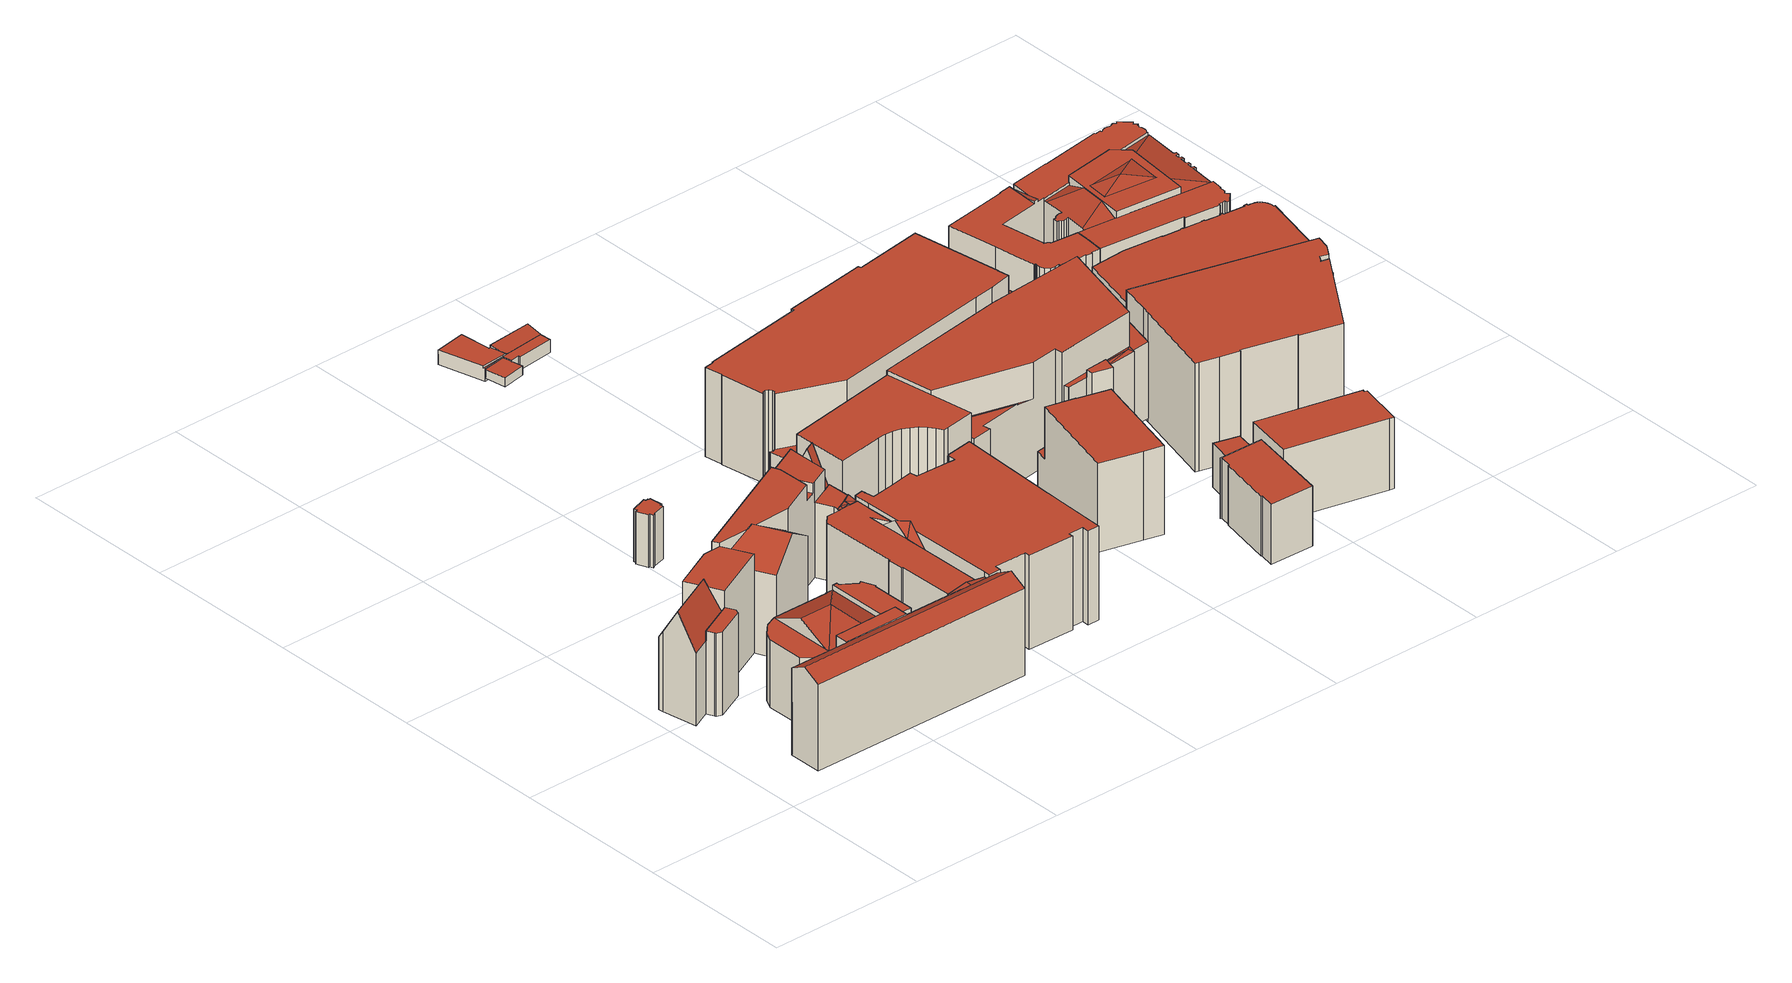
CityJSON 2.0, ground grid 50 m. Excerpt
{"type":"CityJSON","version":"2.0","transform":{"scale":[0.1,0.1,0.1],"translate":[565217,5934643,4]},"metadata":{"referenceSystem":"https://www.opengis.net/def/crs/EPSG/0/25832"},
"CityObjects":{
"building1":{"type":"Building","attributes":{"name":"Justizbehörde","Gemeindeschluessel":"02100108","Geometrietyp2DReferenz":"3000","function":"31001_3010","roofType":"3100","measuredHeight":30.49,"storeysAboveGround":5},"address":[{"country":"Germany","locality":"Hamburg","thoroughfareNumber":"36","thoroughfareName":"Drehbahn","postcode":"20354"}],"geometry":[{"type":"Solid","lod":"2","boundaries":[[[[0,1,2,3,4,5,6,7]],[[8,1,0,9]],[[10,11,12,13]],[[14,15,16,17]],[[18,15,14,19,20]],[[21,22,23,24]],[[22,25,26,23]],[[27,7,6]],[[28,8,9]],[[29,21,24,30]],[[5,4,31,32]],[[4,3,33,31]],[[11,10,34,35]],[[36,37,38,39]],[[40,41,42,43]],[[41,44,45,42]],[[46,47,2,48]],[[18,20,49,50]],[[51,52,53,54,35,34,55,56,57,58]],[[58,57,59,60]],[[61,62,55,34,10,13,63,64]],[[48,65,12,11,35,54,66,67]],[[68,33,3,2,47,69]],[[54,53,70,66]],[[60,59,71,72]],[[20,19,51,58,60,72,49]],[[62,61,73,30,24,23,26,32,31,33,68,39,38,74,43,42,45,67,66,70,75,50,49,72,71,76]],[[37,36,69,47,46,44,41,40,77]],[[76,56,55,62]],[[73,61,64,8,28,78]],[[75,16,15,18,50]],[[51,19,14,17,52]],[[70,53,52,17,16,75]],[[40,43,74,77]],[[77,74,38,37]],[[36,39,68,69]],[[45,44,46,48,67]],[[12,65,79,63,13]],[[0,7,9]],[[30,73,78,29]],[[26,25,27,6,5,32]],[[71,59,57,56,76]],[[65,48,2,1,79]],[[1,8,64,63,79]],[[78,28,9,7,27,25,22,21,29]]]],"semantics":{"surfaces":[{"type":"RoofSurface"},{"type":"WallSurface"},{"type":"GroundSurface"}],"values":[[0,0,0,0,0,1,1,1,1,1,1,1,1,1,1,1,1,1,0,0,1,1,1,1,1,1,2,0,1,1,1,1,1,1,1,1,1,1,1,1,1,1,0,0,0]]}}]},
"building2":{"type":"Building","attributes":{"name":"Gericht","Gemeindeschluessel":"02100108","Geometrietyp2DReferenz":"3000","function":"31001_3010","roofType":"1000","measuredHeight":33.79,"storeysAboveGround":4},"address":[{"country":"Germany","locality":"Hamburg","thoroughfareNumber":"13","thoroughfareName":"Dammtorwall","postcode":"20355"}],"geometry":[{"type":"Solid","lod":"2","boundaries":[[[[80,81,82,83,84,85,86]],[[87,88,89,90,91,92,93]],[[94,95,96]],[[97,98,99]],[[100,101,102,103,104,105,106,107,108]],[[109,110,111]],[[112,113,114,115]],[[112,115,116]],[[113,112,117]],[[118,119,120,121,122,123,108]],[[124,125,119,118,107]],[[126,127,128]],[[129,126,128,130]],[[130,128,131]],[[132,133,134]],[[134,133,135]],[[134,135,136]],[[137,138,139]],[[85,84,140,141]],[[83,82,142,143]],[[82,81,144,142]],[[81,80,145,144]],[[80,86,146,145]],[[90,89,96,95]],[[96,89,88,147,148]],[[87,93,149]],[[91,150,92]],[[148,151,152,96]],[[152,153,94,96]],[[154,155,139,138]],[[99,98,156,157,110]],[[157,158,111,110]],[[100,108,123]],[[106,159,124,107]],[[106,105,160,159]],[[103,102,110,109]],[[110,102,101,97,99]],[[161,162,163]],[[164,165,135]],[[166,167,168,169]],[[170,171,172,75]],[[171,173,174,172]],[[175,114,113]],[[176,112,116]],[[117,112,177]],[[178,179,113]],[[117,177,131,128]],[[122,121,180,181]],[[121,120,182,180]],[[159,183,125,124]],[[178,127,126,184,179]],[[127,178,128]],[[177,185,130,131]],[[186,161,163,132]],[[187,188,189,190]],[[191,192,193,194]],[[195,196,50,49]],[[197,176,116,115,114,175,198,199,200]],[[49,201,202,186,132,134,136,195]],[[104,103,109,111,158,203,137,139,155,204,205,206]],[[91,90,95,94,153,156,98,97,101,100,123,122,181,189,188,150]],[[166,173,171,170,207,208,164,135,162,161,186,202,185,177,112,176,197,192,191,167]],[[209,210,75,172,174,169,168,194,193,200,199,206,205,211,212,213,214,143,142,144,145,146,215,216,190,189,181,180,182,217,218,201,49,50,219]],[[220,92,150,188,187,221]],[[187,190,216,222,221]],[[213,147,88,87,149,223,214]],[[193,192,197,200]],[[174,173,166,169]],[[182,120,119,125,183,224,217]],[[219,50,196,225]],[[135,133,162]],[[218,129,130,185,202,201]],[[217,224,184,126,129,218]],[[107,118,108]],[[210,207,170,75]],[[168,167,191,194]],[[209,208,207,210]],[[219,225,165,164,208,209]],[[199,198,160,105,104,206]],[[211,205,204,226]],[[211,226,227,228,212]],[[213,212,228,147]],[[229,230,151]],[[154,138,137,203,230]],[[146,86,85,141,231,215]],[[214,223,140,84,83,143]],[[92,220,93]],[[216,215,231,222]],[[196,195,136,135,165,225]],[[163,162,133,132]],[[128,178,113,117]],[[175,113,179,184,224,183,159,160,198]],[[226,204,155,154,230,229,227]],[[229,151,148,147,228,227]],[[203,158,157,156,153,152,151,230]],[[231,141,140,223,149,93,220,221,222]]]],"semantics":{"surfaces":[{"type":"RoofSurface"},{"type":"WallSurface"},{"type":"GroundSurface"}],"values":[[0,0,0,0,0,0,0,0,0,0,0,0,0,0,0,0,0,0,1,1,1,1,1,1,1,1,1,1,1,1,1,1,1,1,1,1,1,1,1,1,1,1,1,1,1,1,1,1,1,1,1,1,1,1,1,1,1,1,1,1,1,0,2,0,1,1,1,1,1,1,1,1,1,1,1,1,1,1,1,1,1,1,1,1,1,1,1,1,0,0,0,0,0,0,0,0]]}}]},
"building3":{"type":"Building","attributes":{"Gemeindeschluessel":"02100108","Geometrietyp2DReferenz":"3000","function":"51009_1610","roofType":"1000","measuredHeight":16.73},"address":[{"country":"Germany","locality":"Hamburg","postcode":"20354"}],"geometry":[{"type":"Solid","lod":"2","boundaries":[[[[232,233,234,235]],[[233,236,237,234]],[[236,238,239,237]],[[238,240,241,239]],[[240,242,243,241]],[[242,244,245,243]],[[244,246,247,245]],[[246,248,249,247]],[[250,251,252,253]],[[251,254,255,252]],[[254,256,257,255]],[[254,251,250,258,248,246,244,242,240,238,236,233,232,259,256]],[[253,252,255,257,260,235,234,237,239,241,243,245,247,249,261]],[[257,256,259,260]],[[261,258,250,253]],[[249,248,258,261]],[[260,259,232,235]]]],"semantics":{"surfaces":[{"type":"WallSurface"},{"type":"RoofSurface"},{"type":"GroundSurface"}],"values":[[0,0,0,0,0,0,0,0,0,0,0,1,2,0,0,0,0]]}}]},
"building4":{"type":"Building","attributes":{"Gemeindeschluessel":"02100108","Geometrietyp2DReferenz":"3000","function":"31001_2010","roofType":"1000","measuredHeight":29.78,"storeysAboveGround":6},"address":[{"country":"Germany","locality":"Hamburg","thoroughfareName":"Dammtorwall","postcode":"20354"}],"geometry":[{"type":"Solid","lod":"2","boundaries":[[[[262,263,264,265]],[[263,266,267,264]],[[266,268,269,267]],[[268,270,271,269]],[[272,273,274,275]],[[276,277,278,279]],[[277,280,281,278]],[[280,282,283,281]],[[282,284,285,283]],[[284,286,287,285]],[[286,288,289,287]],[[288,290,291,289]],[[292,293,294,295]],[[293,296,297,294]],[[298,299,300,301]],[[302,303,304,305]],[[303,306,307,304]],[[306,308,309,307]],[[310,311,312,313]],[[313,312,295,294,297,301,300,265,264,267,269,271,305,304,307,309,314,315,316,275,274,279,278,281,283,285,287,289,291,317]],[[268,266,263,262,299,298,296,293,292,311,310,318,290,288,286,284,282,280,277,276,273,272,319,320,321,308,306,303,302,270]],[[302,305,271,270]],[[298,301,297,296]],[[319,316,315,320]],[[292,295,312,311]],[[310,313,317,318]],[[318,317,291,290]],[[276,279,274,273]],[[272,275,316,319]],[[262,265,300,299]],[[320,315,314,321]],[[321,314,309,308]]]],"semantics":{"surfaces":[{"type":"WallSurface"},{"type":"GroundSurface"},{"type":"RoofSurface"}],"values":[[0,0,0,0,0,0,0,0,0,0,0,0,0,0,0,0,0,0,0,1,2,0,0,0,0,0,0,0,0,0,0,0]]}}]},
"building5":{"type":"Building","attributes":{"Gemeindeschluessel":"02100108","Geometrietyp2DReferenz":"3000","function":"31001_2020","roofType":"1000","measuredHeight":4.52},"address":[{"country":"Germany","locality":"Hamburg","thoroughfareName":"Dammtorwall","postcode":"20354"}],"geometry":[{"type":"Solid","lod":"2","boundaries":[[[[322,323,324,325,326]],[[322,326,327,328]],[[326,325,329,327]],[[330,331,332,333]],[[331,334,335,332]],[[334,336,337,335]],[[336,338,339,337]],[[338,340,341,339]],[[340,342,343,341]],[[344,345,324,323]],[[346,347,348,349]],[[347,350,351,348]],[[350,352,353,351]],[[352,354,355,353]],[[354,356,357,355]],[[328,327,329,333,332,335,337,339,341,343,349,348,351,353,355,357,358]],[[358,357,356,359]],[[349,343,342,346]],[[358,359,344,323,322,328]],[[329,325,324,345,330,333]],[[342,340,338,336,334,331,330,345,344,359,356,354,352,350,347,346]]]],"semantics":{"surfaces":[{"type":"RoofSurface"},{"type":"WallSurface"},{"type":"GroundSurface"}],"values":[[0,1,1,1,1,1,1,1,1,1,1,1,1,1,1,2,1,1,1,1,0]]}}]},
"building6":{"type":"Building","attributes":{"Gemeindeschluessel":"02100108","Geometrietyp2DReferenz":"3000","function":"31001_2080","roofType":"1000","measuredHeight":2.8,"storeysAboveGround":1},"address":[{"country":"Germany","locality":"Hamburg","thoroughfareName":"Gorch-Fock-Wall","postcode":"20354"}],"geometry":[{"type":"Solid","lod":"2","boundaries":[[[[360,361,362,363,364]],[[365,366,367,368,369]],[[363,362,365,369]],[[362,361,366,365]],[[361,360,367,366]],[[360,364,368,367]],[[364,363,369,368]]]],"semantics":{"surfaces":[{"type":"RoofSurface"},{"type":"GroundSurface"},{"type":"WallSurface"}],"values":[[0,1,2,2,2,2,2]]}}]},
"building7":{"type":"Building","attributes":{"Gemeindeschluessel":"02100108","Geometrietyp2DReferenz":"3000","function":"31001_2010","roofType":"1000","measuredHeight":32.4,"storeysAboveGround":9},"address":[{"country":"Germany","locality":"Hamburg","thoroughfareNumber":"7a","thoroughfareName":"Dammtorwall","postcode":"20354"}],"geometry":[{"type":"Solid","lod":"2","boundaries":[[[[370,371,372,373]],[[374,375,376,377]],[[378,379,380,381]],[[382,383,384,385]],[[383,386,387,384]],[[386,388,389,387]],[[390,391,392,393]],[[392,385,384,387,389,377,376,381,380,394,373,372,395,393]],[[379,378,375,374,388,386,383,382,391,390,396,371,370,397]],[[396,395,372,371]],[[370,373,394,397]],[[390,393,395,396]],[[382,385,392,391]],[[397,394,380,379]],[[378,381,376,375]],[[374,377,389,388]]]],"semantics":{"surfaces":[{"type":"WallSurface"},{"type":"GroundSurface"},{"type":"RoofSurface"}],"values":[[0,0,0,0,0,0,0,1,2,0,0,0,0,0,0,0]]}}]},
"building8":{"type":"Building","attributes":{"Gemeindeschluessel":"02100108","Geometrietyp2DReferenz":"3000","function":"31001_2080","roofType":"1000","measuredHeight":5.4,"storeysAboveGround":1},"address":[{"country":"Germany","locality":"Hamburg","thoroughfareNumber":"4","thoroughfareName":"Gorch-Fock-Wall","postcode":"20355"}],"geometry":[{"type":"Solid","lod":"2","boundaries":[[[[398,399,400,401,402]],[[403,398,402]],[[401,404,402]],[[405,406,407,408]],[[406,409,410,407]],[[411,412,413,414]],[[412,415,416,413]],[[413,416,417,418,419,420,408,407,410,414]],[[403,402,404,421,422,423,424]],[[421,419,418,422]],[[423,417,416,415,425,424]],[[414,410,409,411]],[[420,400,399,426,405,408]],[[399,398,403,424,425,426]],[[419,421,404,401,400,420]],[[422,418,417,423]],[[425,415,412,411,409,406,405,426]]]],"semantics":{"surfaces":[{"type":"RoofSurface"},{"type":"WallSurface"},{"type":"GroundSurface"}],"values":[[0,1,1,1,1,1,1,2,0,1,1,1,1,1,1,1,0]]}}]},
"building9":{"type":"Building","attributes":{"Gemeindeschluessel":"02100108","Geometrietyp2DReferenz":"3000","function":"31001_2010","roofType":"1000","measuredHeight":11.94,"storeysAboveGround":4},"address":[{"country":"Germany","locality":"Hamburg","thoroughfareName":"Welckerstraße","postcode":"20354"}],"geometry":[{"type":"Solid","lod":"2","boundaries":[[[[427,428,429,430]],[[428,431,432,429]],[[433,427,430,434]],[[435,433,434,436]],[[436,432,431,435]],[[436,434,430,429,432]],[[431,428,427,433,435]]]],"semantics":{"surfaces":[{"type":"WallSurface"},{"type":"GroundSurface"},{"type":"RoofSurface"}],"values":[[0,0,0,0,0,1,2]]}}]},
"building10":{"type":"Building","attributes":{"Gemeindeschluessel":"02100108","Geometrietyp2DReferenz":"3000","function":"31001_2010","roofType":"1000","measuredHeight":28.14,"storeysAboveGround":7},"address":[{"country":"Germany","locality":"Hamburg","thoroughfareNumber":"8","thoroughfareName":"Welckerstraße","postcode":"20354"}],"geometry":[{"type":"Solid","lod":"2","boundaries":[[[[437,438,439,440]],[[441,442,440,439]],[[438,437,443,444]],[[445,446,447,448]],[[446,449,450,447]],[[449,451,452,450]],[[451,453,454,452]],[[453,455,456,454]],[[455,457,458,456]],[[457,459,460,458]],[[459,461,462,460]],[[444,443,463,448,447,450,452,454,456,458,460,462,464]],[[464,462,461,465]],[[448,463,466,445]],[[443,437,440,442,466,463]],[[464,465,441,439,438,444]],[[466,442,441,465,461,459,457,455,453,451,449,446,445]]]],"semantics":{"surfaces":[{"type":"RoofSurface"},{"type":"WallSurface"},{"type":"GroundSurface"}],"values":[[0,1,1,1,1,1,1,1,1,1,1,2,1,1,1,1,0]]}}]},
"building11":{"type":"Building","attributes":{"Gemeindeschluessel":"02100108","Geometrietyp2DReferenz":"3000","function":"31001_2010","roofType":"1000","measuredHeight":28.21,"storeysAboveGround":3},"address":[{"country":"Germany","locality":"Hamburg","thoroughfareNumber":"4","thoroughfareName":"Dammtorwall","postcode":"20354"}],"geometry":[{"type":"Solid","lod":"2","boundaries":[[[[467,468,469,470,471]],[[472,473,474,475,476,477,478]],[[479,480,481,482]],[[483,484,485,486]],[[484,487,488,485]],[[487,489,490,488]],[[489,491,492,490]],[[491,493,494,492]],[[493,495,496,494]],[[495,497,498,496]],[[497,499,500,498]],[[501,502,503,504]],[[502,505,506,503]],[[505,507,508,506]],[[507,509,510,508]],[[509,511,512,510]],[[511,513,514,512]],[[513,515,516,514]],[[515,517,518,516]],[[517,483,486,518]],[[470,469,519,520]],[[467,471,475,474]],[[477,476,521,522]],[[472,478,523,524]],[[478,477,522,523]],[[525,526,527,528]],[[526,529,530,527]],[[529,531,532,530]],[[533,534,535,536]],[[534,537,538,535]],[[537,539,540,538]],[[539,541,542,540]],[[541,543,544,542]],[[543,545,546,544]],[[545,547,548,546]],[[547,549,550,548]],[[549,551,552,550]],[[553,554,555,556]],[[557,558,481,480]],[[559,560,561,562]],[[531,563,473,472,524,532]],[[555,564,528,527,530,532,524,523,522,521,520,519,504,503,506,508,510,512,514,516,518,486,485,488,490,492,494,496,498,500,536,535,538,540,542,544,546,548,550,552,562,561,556]],[[555,554,557,480,479,564]],[[556,561,560,553]],[[562,552,551,559]],[[564,479,482,565,525,528]],[[521,476,475,471,470,520]],[[519,469,468,566,501,504]],[[468,467,474,473,563,566]],[[482,481,558,567,568,565]],[[500,499,568,567,533,536]],[[551,549,547,545,543,541,539,537,534,533,567,558,557,554,553,560,559]],[[568,499,497,495,493,491,489,487,484,483,517,515,513,511,509,507,505,502,501,566,563,531,529,526,525,565]]]],"semantics":{"surfaces":[{"type":"RoofSurface"},{"type":"WallSurface"},{"type":"GroundSurface"}],"values":[[0,0,0,1,1,1,1,1,1,1,1,1,1,1,1,1,1,1,1,1,1,1,1,1,1,1,1,1,1,1,1,1,1,1,1,1,1,1,1,1,1,2,1,1,1,1,1,1,1,1,1,0,0]]}}]},
"building12":{"type":"Building","attributes":{"Gemeindeschluessel":"02100108","Geometrietyp2DReferenz":"3000","function":"31001_2010","roofType":"1000","measuredHeight":18.91,"storeysAboveGround":5},"address":[{"country":"Germany","locality":"Hamburg","thoroughfareNumber":"52","thoroughfareName":"Drehbahn","postcode":"20354"}],"geometry":[{"type":"Solid","lod":"2","boundaries":[[[[569,570,571,572]],[[570,573,574,571]],[[573,575,576,574]],[[575,577,578,576]],[[577,579,580,578]],[[579,581,582,580]],[[583,584,585,586]],[[584,587,588,585]],[[587,589,590,588]],[[591,592,593,594]],[[572,571,574,576,578,580,582,594,593,586,585,588,590,595]],[[596,597,595,590,589,598]],[[586,593,592,583]],[[572,595,597,569]],[[598,599,600,596]],[[582,581,600,599,591,594]],[[598,589,587,584,583,592,591,599]],[[600,581,579,577,575,573,570,569,597,596]]]],"semantics":{"surfaces":[{"type":"WallSurface"},{"type":"GroundSurface"},{"type":"RoofSurface"}],"values":[[0,0,0,0,0,0,0,0,0,0,1,0,0,0,0,0,2,2]]}}]},
"building13":{"type":"Building","attributes":{"Gemeindeschluessel":"02100108","Geometrietyp2DReferenz":"3000","function":"31001_2460","roofType":"1000","measuredHeight":35.08,"storeysAboveGround":4},"address":[{"country":"Germany","locality":"Hamburg","thoroughfareNumber":"5","thoroughfareName":"Dammtorwall","postcode":"20354"}],"geometry":[{"type":"Solid","lod":"2","boundaries":[[[[601,602,603,604]],[[605,606,607,608,609,610,611,612,613]],[[614,615,616,617]],[[618,611,619]],[[620,605,618]],[[621,620,618,619]],[[622,623,624,625,626]],[[627,628,603,602]],[[629,630,631,632]],[[633,634,601,604]],[[635,636,637,638]],[[608,607,623,622]],[[607,606,624,623]],[[616,615,611,610]],[[619,611,639,640]],[[641,642,620,643]],[[644,645,646,647]],[[645,648,649,646]],[[648,650,651,649]],[[652,653,654,655]],[[640,639,656,657,658,659]],[[621,619,640,659,660,661]],[[661,660,662,663,664,665,666,667,668,655,654,638,637,632,631,669,647,646,649,651,670]],[[641,671,630,629,628,627,672,673,642]],[[673,625,624,606,605,620,642]],[[667,672,627,602,601,634,674,668]],[[637,636,633,604,603,628,629,632]],[[641,643,644,647,669,671]],[[670,651,650,675]],[[670,675,621,661]],[[612,676,613]],[[660,659,658,662]],[[662,658,657,663]],[[663,657,656,614,617,664]],[[665,609,608,622,626,666]],[[664,617,616,610,609,665]],[[639,611,612,611,615,614,656]],[[638,654,653,635]],[[655,668,674,652]],[[666,626,625,673,672,667]],[[671,669,631,630]],[[650,648,645,644,643,620,621,675]],[[605,613,676,618]],[[676,612,611,618]],[[674,634,633,636,635,653,652]]]],"semantics":{"surfaces":[{"type":"RoofSurface"},{"type":"WallSurface"},{"type":"GroundSurface"}],"values":[[0,0,0,0,0,0,0,1,1,1,1,1,1,1,1,1,1,1,1,1,0,1,2,0,1,1,1,1,1,1,1,1,1,1,1,1,1,1,1,1,1,0,0,0,0]]}}]},
"building14":{"type":"Building","attributes":{"Gemeindeschluessel":"02100108","Geometrietyp2DReferenz":"3000","function":"31001_3010","roofType":"1000","measuredHeight":22.62,"storeysAboveGround":7},"address":[{"country":"Germany","locality":"Hamburg","thoroughfareNumber":"7","thoroughfareName":"Dammtorstraße","postcode":"20354"}],"geometry":[{"type":"Solid","lod":"2","boundaries":[[[[677,678,679,680]],[[681,682,683,684]],[[681,685,678,677,686,687,682]],[[683,688,689,680,679,690,684]],[[683,682,687,688]],[[690,685,681,684]],[[679,678,685,690]],[[689,686,677,680]],[[688,687,686,689]]]],"semantics":{"surfaces":[{"type":"WallSurface"},{"type":"RoofSurface"},{"type":"GroundSurface"}],"values":[[0,0,1,2,0,0,0,0,0]]}}]},
"building15":{"type":"Building","attributes":{"Gemeindeschluessel":"02100108","Geometrietyp2DReferenz":"3000","function":"31001_2080","roofType":"1000","measuredHeight":3.77,"storeysAboveGround":2},"address":[{"country":"Germany","locality":"Hamburg","thoroughfareName":"Dammtorstraße","postcode":"20354"}],"geometry":[{"type":"Solid","lod":"2","boundaries":[[[[691,692,693,694]],[[695,696,697,698]],[[696,699,700,697]],[[699,701,702,700]],[[701,703,704,702]],[[703,705,706,704]],[[698,693,692,695]],[[694,706,705,691]],[[694,693,698,697,700,702,704,706]],[[705,703,701,699,696,695,692,691]]]],"semantics":{"surfaces":[{"type":"WallSurface"},{"type":"GroundSurface"},{"type":"RoofSurface"}],"values":[[0,0,0,0,0,0,0,0,1,2]]}}]},
"building16":{"type":"Building","attributes":{"Gemeindeschluessel":"02100108","Geometrietyp2DReferenz":"3000","function":"31001_2010","roofType":"1000","measuredHeight":34.6,"storeysAboveGround":8},"address":[{"country":"Germany","locality":"Hamburg","thoroughfareNumber":"12","thoroughfareName":"Dammtorstraße","postcode":"20354"}],"geometry":[{"type":"Solid","lod":"2","boundaries":[[[[707,708,709,710]],[[708,711,712,709]],[[713,714,715,716]],[[714,717,718,715]],[[717,719,720,718]],[[719,721,722,720]],[[721,723,724,722]],[[723,725,726,724]],[[725,727,728,726]],[[727,729,730,728]],[[729,731,732,730]],[[731,707,710,732]],[[733,734,735,736]],[[716,715,718,720,722,724,726,728,730,732,710,709,712,736,735,737,738]],[[737,735,734,739]],[[738,737,739,740,741,742]],[[738,742,743,744,713,716]],[[740,744,743,741]],[[736,712,711,733]],[[743,742,741]],[[711,708,707,731,729,727,725,723,721,719,717,714,713,744,740,739,734,733]]]],"semantics":{"surfaces":[{"type":"WallSurface"},{"type":"GroundSurface"},{"type":"RoofSurface"}],"values":[[0,0,0,0,0,0,0,0,0,0,0,0,0,1,0,0,0,0,0,2,2]]}}]},
"building17":{"type":"Building","attributes":{"Gemeindeschluessel":"02100108","Geometrietyp2DReferenz":"3000","function":"51009_1610","roofType":"1000","measuredHeight":9},"address":[{"country":"Germany","locality":"Hamburg","postcode":"20354"}],"geometry":[{"type":"Solid","lod":"2","boundaries":[[[[745,746,747,748,749,750,751,752,753,754,755,756,757,758,759,760,761,762]],[[763,764,765,766,767,768,769,770,771,772,773,774,775,776,777,778,779,780]],[[778,745,762,779]],[[777,746,745,778]],[[776,747,746,777]],[[775,748,747,776]],[[774,749,748,775]],[[773,750,749,774]],[[772,751,750,773]],[[771,752,751,772]],[[770,753,752,771]],[[769,754,753,770]],[[768,755,754,769]],[[767,756,755,768]],[[766,757,756,767]],[[765,758,757,766]],[[764,759,758,765]],[[763,760,759,764]],[[780,761,760,763]],[[779,762,761,780]]]],"semantics":{"surfaces":[{"type":"GroundSurface"},{"type":"RoofSurface"},{"type":"WallSurface"}],"values":[[0,1,2,2,2,2,2,2,2,2,2,2,2,2,2,2,2,2,2,2]]}}]},
"building18":{"type":"Building","attributes":{"Gemeindeschluessel":"02100108","Geometrietyp2DReferenz":"3000","function":"31001_3010","roofType":"1000","measuredHeight":30.44,"storeysAboveGround":6},"address":[{"country":"Germany","locality":"Hamburg","thoroughfareNumber":"15","thoroughfareName":"Dammtorstraße","postcode":"20354"}],"geometry":[{"type":"Solid","lod":"2","boundaries":[[[[781,782,783,736]],[[782,784,785,783]],[[784,786,787,785]],[[786,788,789,787]],[[788,790,791,789]],[[790,792,793,791]],[[794,795,796,797]],[[795,798,799,796]],[[798,800,737,799]],[[801,781,736,735]],[[802,803,804,805]],[[803,806,807,804]],[[806,808,809,807]],[[808,810,811,809]],[[810,812,813,811]],[[812,814,815,813]],[[814,816,817,815]],[[816,818,819,817]],[[818,820,821,819]],[[820,822,823,821]],[[822,824,825,823]],[[824,826,827,825]],[[826,828,829,827]],[[828,830,831,829]],[[830,832,833,831]],[[832,834,835,833]],[[834,836,837,835]],[[836,838,839,837]],[[838,840,841,839]],[[840,842,843,841]],[[800,801,735,737]],[[840,838,836,834,832,830,828,826,824,822,820,818,816,814,812,810,808,806,803,802,844,845,792,790,788,786,784,782,781,801,800,798,795,794,842]],[[846,805,804,807,809,811,813,815,817,819,821,823,825,827,829,831,833,835,837,839,841,843,797,796,799,737,735,736,783,785,787,789,791,793,847]],[[843,842,794,797]],[[846,844,802,805]],[[847,845,844,846]],[[793,792,845,847]]]],"semantics":{"surfaces":[{"type":"WallSurface"},{"type":"RoofSurface"},{"type":"GroundSurface"}],"values":[[0,0,0,0,0,0,0,0,0,0,0,0,0,0,0,0,0,0,0,0,0,0,0,0,0,0,0,0,0,0,0,1,2,0,0,0,0]]}}]},
"building19":{"type":"Building","attributes":{"Gemeindeschluessel":"02100108","Geometrietyp2DReferenz":"3000","function":"31001_3050","roofType":"1000","measuredHeight":27.7,"storeysAboveGround":6},"address":[{"country":"Germany","locality":"Hamburg","thoroughfareNumber":"2","thoroughfareName":"Dammtorwall","postcode":"20354"}],"geometry":[{"type":"Solid","lod":"2","boundaries":[[[[848,849,850]],[[851,852,853,854,855,856,857,858,859,860,861,862,863,864,865,866,867,868,869]],[[870,871,872,873,874,875]],[[876,877,878,879,880,881,882,883,884,885,886,887,888,889,890,891,892,893,894,895,896,897,898,899,900,901,902,903,870,904,905]],[[906,907,908,909,910]],[[911,912,913,914,915,907]],[[916,917,918,919,920,921,922,923,924,925,926,927,928,929,930,931,911,907,906]],[[932,848,933]],[[934,935,936,937]],[[938,939,940,941]],[[939,942,943,940]],[[942,944,945,943]],[[944,946,947,945]],[[946,948,949,947]],[[948,950,951,949]],[[950,952,953,951]],[[952,954,955,953]],[[954,956,957,955]],[[956,958,959,957]],[[960,961,962,963]],[[964,873,872]],[[965,867,848,932]],[[867,966,849,848]],[[967,968,969,970]],[[968,971,972,969]],[[971,973,974,972]],[[868,867,848,850]],[[867,866,933,848]],[[864,863,910,909]],[[862,861,975,976]],[[861,860,977,975]],[[860,859,978,977]],[[859,858,979,978]],[[858,857,980,979]],[[857,856,981,980]],[[856,855,982,981]],[[855,854,983,982]],[[854,853,984,983]],[[853,852,985,984]],[[852,851,986,985]],[[851,869,987,986]],[[874,873,988]],[[875,904,870]],[[989,990,991,992]],[[990,993,994,991]],[[993,995,996,994]],[[995,997,998,996]],[[999,1000,1001,1002]],[[1000,1003,1004,1001]],[[1003,1005,1006,1004]],[[903,871,870]],[[902,901,1007,1008]],[[901,900,1009,1007]],[[900,899,1010,1009]],[[899,898,1011,1010]],[[898,897,1012,1011]],[[897,896,1013,1012]],[[896,895,1014,1013]],[[895,894,1015,1014]],[[894,893,1016,1015]],[[893,892,1017,1016]],[[892,891,1018,1017]],[[891,890,1019,1018]],[[890,889,1020,1019]],[[889,888,1021,1020]],[[888,887,1022,1021]],[[887,886,1023,1022]],[[886,885,1024,1023]],[[885,884,1025,1024]],[[884,883,1026,1025]],[[883,882,1027,1026]],[[882,881,1028,1027]],[[881,880,1029,1028]],[[880,879,1030,1029]],[[879,878,1031,1030]],[[877,876,914,913]],[[931,930,1032,1033]],[[930,929,1034,1032]],[[929,928,1035,1034]],[[928,927,1036,1035]],[[927,926,1037,1036]],[[926,925,1038,1037]],[[925,924,1039,1038]],[[924,923,1040,1039]],[[923,922,1041,1040]],[[922,921,1042,1041]],[[921,920,1043,1042]],[[920,919,1044,1043]],[[919,918,1045,1044]],[[918,917,1046,1045]],[[917,916,1047,1046]],[[1048,1049,1050,1051]],[[1052,1048,1051,1053]],[[965,932,933,866,865,1054,1055,1056,1057,1058]],[[1059,1060,1061,1062,905,904,875,874,988,1063,1064,1065]],[[1026,1027,1028,1029,1030,1031,1066,1067,1068,1033,1032,1034,1035,1036,1037,1038,1039,1040,1041,1042,1043,1044,1045,1046,1047,1069,1070,976,975,977,978,979,980,981,982,983,984,985,986,987,1071,1072,970,969,972,974,1073,941,940,943,945,947,949,951,953,955,957,959,1074,1075,1076,1077,1078,963,962,1079,1080,1008,1007,1009,1010,1011,1012,1013,1014,1015,1016,1017,1018,1019,1020,1021,1022,1023,1024,1025],[1060,1059,1065,1081,937,936,1082,1057,1056,1055,1054,1083,1084,1002,1001,1004,1006,1085,1053,1051,1050,992,991,994,996,998,1086,1087,1062,1061]],[[1088,1089,958,956,954,952,950,948,946,944,942,939,938,1090,973,971,968,967,966,867,965,1058,1091,935,934,1092,1064,1063,988,873,964,961,960,1093,1094,1095]],[[964,872,871,903,902,1008,1080,1079,962,961]],[[1071,987,869,868,850,849,966,967,970,1072]],[[864,909,908,999,1002,1084,1083,1054,865]],[[1070,1069,1047,916,906,910,863,862,976]],[[915,914,876,905,1062,1087,1086,998,997]],[[1068,1067,912,911,931,1033]],[[913,912,1067,1066,1031,878,877]],[[1006,1005,1096,1052,1053,1085]],[[992,1050,1049,989]],[[974,973,1090,938,941,1073]],[[959,958,1089,1088,1075,1074]],[[1058,1057,1082,936,935,1091]],[[1075,1088,1095,1094,1077,1076]],[[934,937,1081,1065,1064,1092]],[[1093,960,963,1078,1077,1094]],[[1096,1005,1003,1000,999,908,907,915,997,995,993,990,989,1049,1048,1052]]]],"semantics":{"surfaces":[{"type":"RoofSurface"},{"type":"WallSurface"},{"type":"GroundSurface"}],"values":[[0,0,0,0,0,0,0,0,1,1,1,1,1,1,1,1,1,1,1,1,1,1,1,1,1,1,1,1,1,1,1,1,1,1,1,1,1,1,1,1,1,1,1,1,1,1,1,1,1,1,1,1,1,1,1,1,1,1,1,1,1,1,1,1,1,1,1,1,1,1,1,1,1,1,1,1,1,1,1,1,1,1,1,1,1,1,1,1,1,1,1,1,1,1,1,2,0,1,1,1,1,1,1,1,1,1,1,1,1,1,1,1,0]]}}]},
"building20":{"type":"Building","attributes":{"Gemeindeschluessel":"02100108","Geometrietyp2DReferenz":"3000","function":"51009_1610","roofType":"1000","measuredHeight":25.84},"address":[{"country":"Germany","locality":"Hamburg","postcode":"20354"}],"geometry":[{"type":"Solid","lod":"2","boundaries":[[[[1097,1098,1099,1100]],[[1098,1101,1102,1099]],[[1103,1101,1098,1097,1104]],[[1105,1100,1099,1102,1106]],[[1106,1103,1104,1105]],[[1105,1104,1097,1100]],[[1102,1101,1103,1106]]]],"semantics":{"surfaces":[{"type":"WallSurface"},{"type":"RoofSurface"},{"type":"GroundSurface"}],"values":[[0,0,1,2,0,0,0]]}}]}
},
"vertices":[
[316,327,312],[423,326,312],[529,439,260],[505,440,260],[505,435,262],[323,437,262],[316,434,263],[316,432,264],[316,212,260],[316,223,264],[316,140,327],[528,138,327],[528,185,327],[317,183,327],[784,136,298],[784,187,298],[718,186,287],[719,136,287],[848,187,287],[850,135,287],[850,187,287],[234,356,264],[249,388,264],[249,388,51],[234,356,51],[280,420,264],[280,420,51],[316,434,264],[316,212,264],[234,237,264],[234,237,51],[505,435,51],[323,437,51],[505,440,51],[316,140,325],[528,138,325],[544,431,276],[590,398,276],[590,398,51],[544,431,51],[614,360,276],[611,358,276],[611,358,51],[614,360,51],[611,214,276],[611,214,51],[529,215,276],[529,439,276],[529,215,260],[850,187,51],[848,187,51],[850,135,325],[719,136,325],[719,135,326],[528,137,326],[316,139,326],[120,140,327],[119,87,356],[851,80,356],[119,33,326],[851,26,326],[317,212,51],[316,139,51],[317,183,260],[317,212,260],[528,185,260],[528,137,51],[529,215,51],[544,439,51],[544,439,276],[719,135,51],[119,33,51],[851,26,51],[261,213,51],[597,402,51],[718,186,51],[120,140,51],[597,402,276],[261,213,264],[423,184,312],
[95,418,314],[112,412,314],[207,456,314],[213,472,314],[199,501,314],[82,445,314],[93,422,314],[200,502,365],[381,588,365],[338,679,365],[281,677,365],[147,613,365],[167,570,365],[179,546,365],[328,700,344],[281,677,344],[338,679,344],[703,878,306],[692,873,306],[703,849,306],[813,931,354],[703,878,354],[703,849,354],[745,762,354],[753,766,354],[753,765,354],[814,794,354],[814,842,354],[813,883,354],[745,762,323],[703,849,323],[705,743,323],[790,694,288],[793,707,289],[778,700,287],[778,698,287],[778,694,287],[815,695,291],[813,863,389],[841,876,389],[840,937,285],[819,927,286],[816,932,275],[813,931,275],[814,794,274],[842,808,274],[843,731,292],[815,717,292],[815,715,291],[844,704,288],[844,696,287],[815,695,287],[846,551,250],[818,513,325],[846,483,325],[818,465,288],[847,416,250],[589,687,250],[572,687,250],[575,681,250],[199,501,281],[82,445,281],[207,456,51],[213,472,51],[112,412,51],[95,418,51],[93,422,51],[381,588,314],[338,679,314],[200,502,282],[147,613,282],[439,682,375],[338,679,375],[328,700,375],[572,687,314],[575,681,314],[692,873,375],[703,849,375],[705,743,375],[814,794,289],[753,765,289],[816,612,288],[817,562,288],[816,612,250],[819,416,288],[819,416,251],[710,417,288],[714,417,288],[714,417,51],[710,417,51],[718,186,288],[715,366,288],[715,366,51],[711,366,288],[711,366,51],[778,700,289],[778,694,288],[815,695,288],[815,717,291],[815,717,289],[819,927,51],[816,932,51],[840,937,51],[842,808,289],[843,731,289],[844,696,288],[846,551,288],[5,532,304],[2,545,282],[2,545,51],[5,532,51],[710,668,288],[733,692,288],[733,692,51],[710,668,51],[850,187,75],[848,187,75],[778,693,288],[777,714,289],[777,714,51],[778,693,51],[844,650,51],[844,650,288],[589,687,375],[574,680,314],[574,680,51],[753,766,51],[820,187,288],[818,416,288],[818,416,51],[820,187,51],[602,622,51],[409,529,51],[381,588,51],[199,502,51],[82,445,51],[23,417,51],[843,754,51],[844,704,51],[846,416,51],[173,558,388],[13,481,388],[23,417,282],[199,502,282],[843,754,289],[846,416,251],[602,622,314],[506,575,384],[409,529,314],[455,683,384],[470,683,375],[82,445,282],
[410,1096,251],[407,1106,251],[407,1106,84],[410,1096,84],[459,1124,251],[459,1124,84],[460,1117,251],[460,1117,84],[468,1119,251],[468,1119,84],[469,1116,251],[469,1116,84],[475,1116,251],[475,1116,84],[479,1075,251],[479,1075,84],[474,1074,251],[474,1074,84],[435,1052,251],[426,1047,251],[426,1047,84],[435,1052,84],[422,1059,251],[422,1059,84],[417,1057,251],[417,1057,84],[475,1064,251],[404,1094,251],[404,1094,84],[475,1064,84],
[891,189,302],[890,169,302],[890,169,4],[891,189,4],[850,169,302],[850,169,4],[850,187,302],[850,187,4],[844,650,302],[844,650,4],[1030,688,302],[1033,668,302],[1033,668,4],[1030,688,4],[1146,663,302],[1162,663,302],[1162,663,4],[1146,663,4],[1163,688,302],[1163,688,4],[1164,688,302],[1164,688,4],[1163,692,302],[1163,692,4],[1252,705,302],[1252,705,4],[1252,701,302],[1252,701,4],[1239,373,302],[1239,373,4],[1195,180,302],[1147,181,302],[1147,181,4],[1195,180,4],[1146,166,302],[1146,166,4],[995,170,302],[995,188,302],[995,188,4],[995,170,4],[844,704,302],[872,709,302],[872,709,4],[844,704,4],[874,698,302],[874,698,4],[872,698,302],[872,698,4],[1232,158,302],[1195,159,302],[1195,159,4],[1232,158,4],[877,667,4],[951,678,4],[1029,691,4],[1237,311,4],[1237,311,302],[1029,691,302],[951,678,302],[877,667,302],
[872,709,76],[886,711,76],[886,761,76],[843,754,76],[844,704,76],[844,704,67],[872,709,67],[843,754,67],[992,778,112],[1017,779,112],[1017,779,67],[992,778,67],[1042,777,112],[1042,777,67],[1066,770,112],[1066,770,67],[1089,759,112],[1089,759,67],[1108,746,112],[1108,746,67],[1124,729,112],[1124,729,67],[886,711,112],[886,761,112],[1138,711,112],[1149,690,112],[1149,690,67],[1138,711,67],[1066,678,112],[1066,678,67],[1028,692,112],[1028,692,67],[932,677,112],[932,677,67],[895,679,112],[895,679,67],[889,712,67],[889,712,112],
[750,1946,161],[744,1982,161],[739,2012,161],[665,2000,161],[676,1933,161],[739,2012,133],[744,1982,133],[750,1946,133],[676,1933,133],[665,2000,133],
[840,937,388],[1218,999,388],[1218,999,64],[840,937,64],[1066,770,388],[1042,777,388],[1042,777,64],[1066,770,64],[1017,779,388],[992,778,388],[992,778,64],[1017,779,64],[1138,711,388],[1124,729,388],[1124,729,64],[1138,711,64],[1108,746,388],[1108,746,64],[1089,759,388],[1089,759,64],[1163,692,388],[1149,690,388],[1149,690,64],[1163,692,64],[843,754,64],[1261,707,64],[1261,707,388],[843,754,388],
[751,2014,165],[888,2028,165],[884,2077,177],[738,2063,177],[747,2030,169],[751,2014,169],[738,2063,169],[891,1994,164],[773,1982,164],[773,1982,123],[891,1994,123],[772,1987,164],[772,1987,123],[744,1982,164],[739,2012,164],[739,2012,123],[744,1982,123],[665,2000,164],[665,2000,123],[625,2146,123],[724,2163,123],[734,2063,123],[884,2077,123],[734,2063,169],[724,2163,169],[625,2146,169],[663,2006,169],[663,2006,164],[888,2028,164],
[1239,373,122],[1252,701,122],[1252,701,3],[1239,373,3],[1397,722,122],[1397,722,3],[1364,340,122],[1364,340,3],[1421,555,122],[1421,555,3],
[1615,755,136],[1529,742,136],[1518,702,136],[1609,679,136],[1518,702,302],[1609,679,302],[1615,755,20],[1529,742,20],[1711,650,302],[1692,580,302],[1692,580,20],[1711,650,20],[1690,572,302],[1690,572,20],[1680,532,302],[1680,532,20],[1664,471,302],[1664,471,20],[1654,435,302],[1654,435,20],[1652,426,302],[1652,426,20],[1630,344,302],[1630,344,20],[1570,359,302],[1570,359,20],[1609,678,20],[1437,394,20],[1437,394,302],[1609,678,302],
[1095,1147,158],[985,1190,158],[977,1187,158],[967,1190,158],[976,1130,158],[979,1085,110],[1177,1115,110],[1095,1147,110],[976,1130,110],[977,1125,110],[973,1125,110],[977,1100,110],[1871,1262,110],[1871,1264,110],[1842,1259,110],[1842,1258,110],[933,1413,334],[935,1413,334],[935,1413,51],[933,1413,51],[966,1418,334],[966,1418,51],[965,1421,334],[965,1421,51],[1300,1471,334],[1300,1471,51],[1301,1471,334],[1301,1471,51],[1299,1480,334],[1299,1480,51],[1575,1521,334],[1575,1521,51],[1577,1512,334],[1577,1512,51],[986,1191,334],[992,1199,334],[992,1199,51],[986,1191,51],[992,1208,334],[992,1208,51],[986,1217,334],[986,1217,51],[977,1220,334],[977,1220,51],[968,1218,334],[968,1218,51],[961,1211,334],[961,1211,51],[940,1355,334],[940,1355,51],[942,1356,334],[942,1356,51],[977,1187,51],[967,1190,51],[977,1125,51],[973,1125,51],[977,1100,51],[979,1085,51],[1841,1258,334],[1847,1221,334],[1847,1221,51],[1841,1258,51],[1774,1204,334],[1774,1204,51],[1709,1195,334],[1709,1195,51],[1910,1562,164],[1908,1570,164],[1908,1570,51],[1910,1562,51],[1916,1572,164],[1916,1572,51],[1917,1567,164],[1917,1567,51],[1938,1570,164],[1938,1570,51],[1937,1575,164],[1937,1575,51],[1945,1576,164],[1945,1576,51],[1945,1575,164],[1945,1575,51],[1946,1575,164],[1946,1575,51],[1970,1412,164],[1970,1412,51],[1950,1288,164],[1869,1276,164],[1869,1276,51],[1950,1288,51],[1871,1264,164],[1842,1259,164],[1990,1280,164],[1952,1274,164],[1952,1274,51],[1990,1280,51],[1177,1115,334],[1871,1262,51],[1842,1258,334],[985,1190,334],[1799,1545,164],[1799,1545,334],
[1714,6,240],[1724,54,240],[1724,54,50],[1714,6,50],[1722,55,240],[1722,55,50],[1758,230,240],[1758,230,50],[1760,229,240],[1760,229,50],[1768,266,240],[1768,266,50],[1765,270,240],[1765,270,50],[1820,270,189],[1826,292,189],[1826,292,50],[1820,270,50],[1854,401,189],[1854,401,50],[1932,380,189],[1932,380,50],[1785,283,189],[1788,279,189],[1788,279,50],[1785,283,50],[1859,3,50],[1910,268,240],[1859,3,240],[1910,268,189],[1766,271,189],[1766,271,240],
[1473,760,299],[1537,769,287],[1240,846,287],[1244,819,299],[1787,776,293],[1637,758,293],[1639,742,293],[1640,742,293],[1707,747,293],[1708,747,293],[1781,752,293],[1781,754,293],[1787,774,293],[1769,709,318],[1781,752,318],[1708,747,318],[1709,725,318],[1881,774,297],[1891,761,293],[1898,789,293],[1892,767,293],[1640,742,87],[1639,742,87],[1637,758,87],[1629,757,87],[1630,741,87],[1537,769,402],[1240,846,402],[1218,999,402],[1217,1000,402],[1217,1000,51],[1218,999,51],[1244,819,302],[1473,760,302],[1266,739,302],[1257,737,302],[1257,737,51],[1266,739,51],[1781,752,87],[1891,761,87],[1977,1091,402],[1898,789,402],[1977,1091,293],[2033,1095,293],[2033,1093,293],[2033,1093,51],[2033,1095,51],[1983,898,293],[1983,898,51],[1957,798,293],[1957,798,51],[1335,715,302],[1270,706,302],[1270,706,51],[1335,715,51],[1769,709,87],[1770,709,87],[1763,684,87],[1864,658,87],[1864,658,51],[1892,767,51],[1763,684,51],[1770,709,51],[1709,725,51],[1707,747,51],[1630,741,51],[1627,782,51],[1332,739,51],[1656,1066,51],[1950,771,51],[1656,1066,402],[1627,782,402],[1629,757,402],[1332,739,302],[1950,771,293],[1784,764,297],
[2243,234,273],[2241,227,273],[2241,227,47],[2243,234,47],[2216,77,273],[2203,80,273],[2203,80,47],[2216,77,47],[2250,224,273],[1918,310,273],[1888,152,273],[1888,152,47],[1918,310,47],[2250,224,47],
[1932,380,84],[2152,324,84],[2152,324,46],[1932,380,46],[2263,296,84],[2251,246,84],[2251,246,46],[2263,296,46],[2250,242,84],[2250,242,46],[2245,243,84],[2245,243,46],[2243,234,84],[2243,234,46],[1918,310,84],[1918,310,46],
[1878,499,385],[1950,771,385],[1950,771,40],[1878,499,40],[1957,798,385],[1957,798,40],[2481,680,385],[2468,661,385],[2468,661,40],[2481,680,40],[2494,655,385],[2494,655,40],[2309,387,385],[2309,387,40],[2178,421,385],[2178,421,40],[2180,426,385],[2180,426,40],[2012,470,385],[2012,470,40],[2009,465,385],[2009,465,40],[1948,481,385],[1948,481,40],[1889,496,385],[1889,496,40],[1983,898,385],[1990,896,385],[1990,896,40],[1983,898,40],[2542,751,40],[2520,670,40],[2542,751,385],[2530,707,385],[2530,707,321],[2520,670,321],[2507,673,321],[2507,673,385],
[2221,1430,51],[2215,1433,51],[2208,1433,51],[2201,1431,51],[2196,1426,51],[2189,1427,51],[2188,1410,51],[2193,1410,51],[2197,1403,51],[2203,1399,51],[2210,1398,51],[2218,1400,51],[2209,1319,51],[2095,1331,51],[2089,1339,51],[2080,1342,51],[2059,1486,51],[2229,1511,51],[2080,1342,141],[2089,1339,141],[2095,1331,141],[2209,1319,141],[2218,1400,141],[2210,1398,141],[2203,1399,141],[2197,1403,141],[2193,1410,141],[2188,1410,141],[2189,1427,141],[2196,1426,141],[2201,1431,141],[2208,1433,141],[2215,1433,141],[2221,1430,141],[2229,1511,141],[2059,1486,141],
[1983,898,344],[2033,1093,344],[2033,1093,40],[2150,1099,344],[2150,1099,40],[2276,1086,344],[2276,1086,40],[2275,1083,344],[2275,1083,40],[2335,1077,344],[2335,1077,40],[2336,1079,344],[2336,1079,40],[2600,1007,344],[2600,1000,344],[2600,1000,40],[2600,1007,40],[2603,999,344],[2603,999,40],[2542,751,344],[1990,896,344],[2404,1069,344],[2404,1071,344],[2404,1071,40],[2404,1069,40],[2413,1070,344],[2413,1070,40],[2413,1067,344],[2413,1067,40],[2463,1061,344],[2463,1061,40],[2464,1065,344],[2464,1065,40],[2472,1064,344],[2472,1064,40],[2472,1059,344],[2472,1059,40],[2541,1051,344],[2541,1051,40],[2541,1056,344],[2541,1056,40],[2551,1055,344],[2551,1055,40],[2551,1049,344],[2551,1049,40],[2558,1049,344],[2558,1049,40],[2565,1048,344],[2565,1048,40],[2572,1046,344],[2572,1046,40],[2579,1043,344],[2579,1043,40],[2584,1039,344],[2584,1039,40],[2589,1034,344],[2589,1034,40],[2594,1028,344],[2594,1028,40],[2597,1021,344],[2597,1021,40],[2599,1014,344],[2599,1014,40],[2343,1075,344],[2343,1078,344],[2343,1075,40],[2343,1078,40],
[2181,1284,240],[2174,1221,240],[2177,1221,240],[2447,1186,281],[2561,1174,281],[2562,1180,281],[2574,1179,281],[2583,1180,281],[2584,1172,281],[2592,1171,281],[2619,1198,281],[2608,1209,281],[2617,1218,281],[2617,1238,281],[2620,1238,281],[2624,1274,281],[2210,1320,281],[2209,1319,281],[2184,1322,281],[2181,1284,281],[2177,1221,281],[2448,1192,281],[2208,1545,281],[2216,1618,265],[2198,1615,265],[2194,1543,281],[2192,1506,289],[2204,1508,290],[2229,1510,281],[2655,1574,281],[2653,1575,281],[2658,1583,281],[2660,1592,281],[2659,1602,281],[2656,1611,281],[2659,1615,281],[2658,1617,281],[2663,1622,281],[2654,1631,281],[2660,1638,281],[2628,1669,281],[2622,1662,281],[2613,1670,281],[2607,1665,281],[2606,1667,281],[2602,1663,281],[2592,1666,281],[2583,1666,281],[2573,1663,281],[2565,1657,281],[2564,1664,281],[2545,1661,281],[2544,1665,281],[2346,1635,281],[2346,1637,281],[2216,1618,281],[2204,1508,281],[2229,1511,281],[2625,1280,274],[2423,1420,319],[2211,1334,277],[2210,1320,272],[2624,1274,272],[2657,1570,274],[2658,1574,272],[2655,1574,272],[2229,1510,272],[2227,1497,277],[2634,1366,274],[2644,1364,272],[2645,1374,272],[2635,1375,274],[2637,1391,274],[2647,1390,272],[2648,1400,272],[2638,1401,274],[2641,1423,274],[2651,1422,272],[2652,1433,272],[2642,1434,274],[2643,1447,274],[2653,1446,272],[2655,1458,272],[2645,1459,274],[2183,1322,240],[2184,1322,240],[2080,1342,281],[2089,1339,281],[2089,1339,42],[2080,1342,42],[2041,1232,281],[2041,1235,281],[2041,1235,42],[2041,1232,42],[2040,1236,281],[2040,1236,42],[2025,1233,281],[2025,1233,42],[2010,1236,281],[2010,1236,42],[1998,1246,281],[1998,1246,42],[1992,1260,281],[1992,1260,42],[1992,1270,281],[1992,1270,42],[1995,1279,281],[1995,1279,42],[1994,1280,281],[1994,1280,42],[1990,1280,281],[1990,1280,42],[2159,1607,281],[2159,1609,281],[2159,1609,42],[2159,1607,42],[2198,1615,281],[2183,1322,281],[2174,1221,281],[2145,1224,281],[2144,1218,281],[2144,1218,42],[2145,1224,42],[2124,1220,281],[2124,1220,42],[2124,1223,281],[2124,1223,42],[2617,1238,42],[2620,1238,42],[2617,1218,42],[2608,1209,42],[2619,1198,42],[2592,1171,42],[2584,1172,42],[2583,1180,42],[2574,1179,42],[2562,1180,42],[2561,1174,42],[2447,1186,42],[2448,1192,42],[2192,1506,281],[2196,1426,272],[2201,1431,273],[2201,1431,42],[2196,1426,42],[2208,1433,274],[2208,1433,42],[2215,1433,276],[2215,1433,42],[2221,1430,277],[2221,1430,42],[2218,1400,277],[2210,1398,276],[2210,1398,42],[2218,1400,42],[2203,1399,274],[2203,1399,42],[2197,1403,273],[2197,1403,42],[2346,1635,42],[2346,1637,42],[2544,1665,42],[2545,1661,42],[2564,1664,42],[2565,1657,42],[2573,1663,42],[2583,1666,42],[2592,1666,42],[2602,1663,42],[2606,1667,42],[2607,1665,42],[2613,1670,42],[2622,1662,42],[2628,1669,42],[2660,1638,42],[2654,1631,42],[2663,1622,42],[2658,1617,42],[2659,1615,42],[2656,1611,42],[2659,1602,42],[2660,1592,42],[2658,1583,42],[2653,1575,42],[2655,1458,42],[2645,1459,42],[2653,1446,42],[2643,1447,42],[2642,1434,42],[2652,1433,42],[2651,1422,42],[2641,1423,42],[2638,1401,42],[2648,1400,42],[2647,1390,42],[2637,1391,42],[2635,1375,42],[2645,1374,42],[2644,1364,42],[2634,1366,42],[2188,1410,271],[2189,1427,271],[2189,1427,42],[2188,1410,42],[2193,1410,272],[2193,1410,42],[2209,1319,42],[2184,1322,42],[2183,1322,42],[2095,1331,42],[2095,1331,281],[2072,1488,42],[2192,1506,42],[2204,1508,42],[2229,1511,42],[2072,1488,281],[2059,1486,281],[2059,1486,42],[2655,1574,42],[2658,1574,42],[2657,1570,42],[2625,1280,42],[2624,1274,42],[2177,1221,42],[2174,1221,42],[2111,1224,42],[1980,1345,42],[1970,1412,42],[1961,1470,42],[1946,1575,42],[2057,1592,42],[2198,1615,42],[2216,1618,42],[2059,1485,42],[2094,1333,42],[2210,1320,42],[2211,1334,42],[2194,1408,42],[2227,1497,42],[2229,1510,42],[1970,1412,281],[1980,1345,281],[2111,1224,281],[2094,1333,281],[2059,1485,281],[2057,1592,281],[1946,1575,281],[1961,1470,281],[2194,1408,272],
[2545,1509,302],[2520,1286,302],[2520,1286,44],[2545,1509,44],[2310,1308,302],[2310,1308,44],[2332,1527,302],[2499,1552,302],[2499,1552,44],[2332,1527,44]
]}
